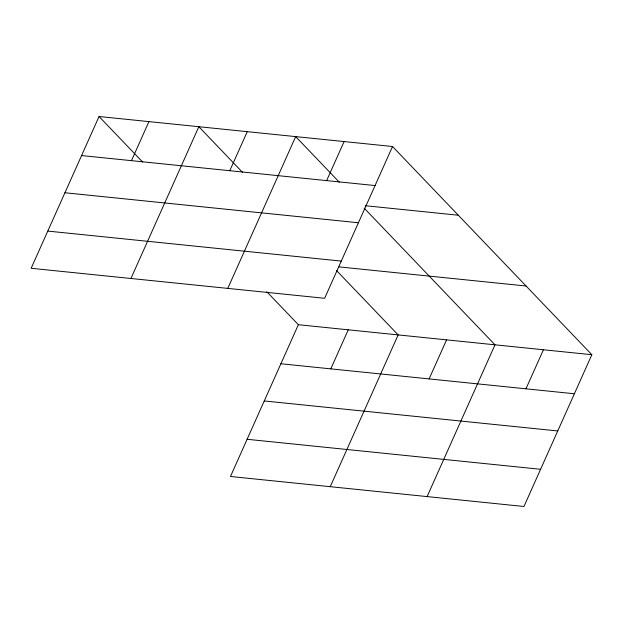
<?xml version="1.0" encoding="UTF-8"?>
<svg xmlns="http://www.w3.org/2000/svg" width="623" height="623" viewBox="0 0 623 623"><rect width="100%" height="100%" fill="white"/><g stroke="black" fill="none" stroke-linecap="round" stroke-linejoin="round"><path stroke-width="0.93" d="M99.041 116.509L31.15 268.287L324.638 298.292L392.529 146.514L99.041 116.509L142.667 162.081M131.469 160.656L148.936 121.61M130.939 278.489L198.83 126.71L242.456 172.283M229.786 170.71L247.253 131.663M227.784 288.387L295.676 136.616L339.309 182.181M326.639 180.615L344.106 141.561M266.815 291.759L298.362 324.708L230.471 476.486L523.959 506.491L591.85 354.713L392.529 146.514M330.79 368.863L348.257 329.808M330.252 486.688L398.152 334.909L336.397 270.413M429.107 378.909L446.574 339.862M427.105 496.586L494.997 344.815L364.112 208.098M525.96 388.814L543.427 349.76M81.574 155.555L375.062 185.561M365.249 205.707L458.302 215.223M64.932 192.756L358.42 222.761M47.792 231.086L341.279 261.092M339.021 266.885L526.077 286.012M298.362 324.708L591.85 354.713M280.895 363.762L574.383 393.759M264.253 400.955L557.741 430.96M247.113 439.285L540.6 469.29"/></g></svg>
